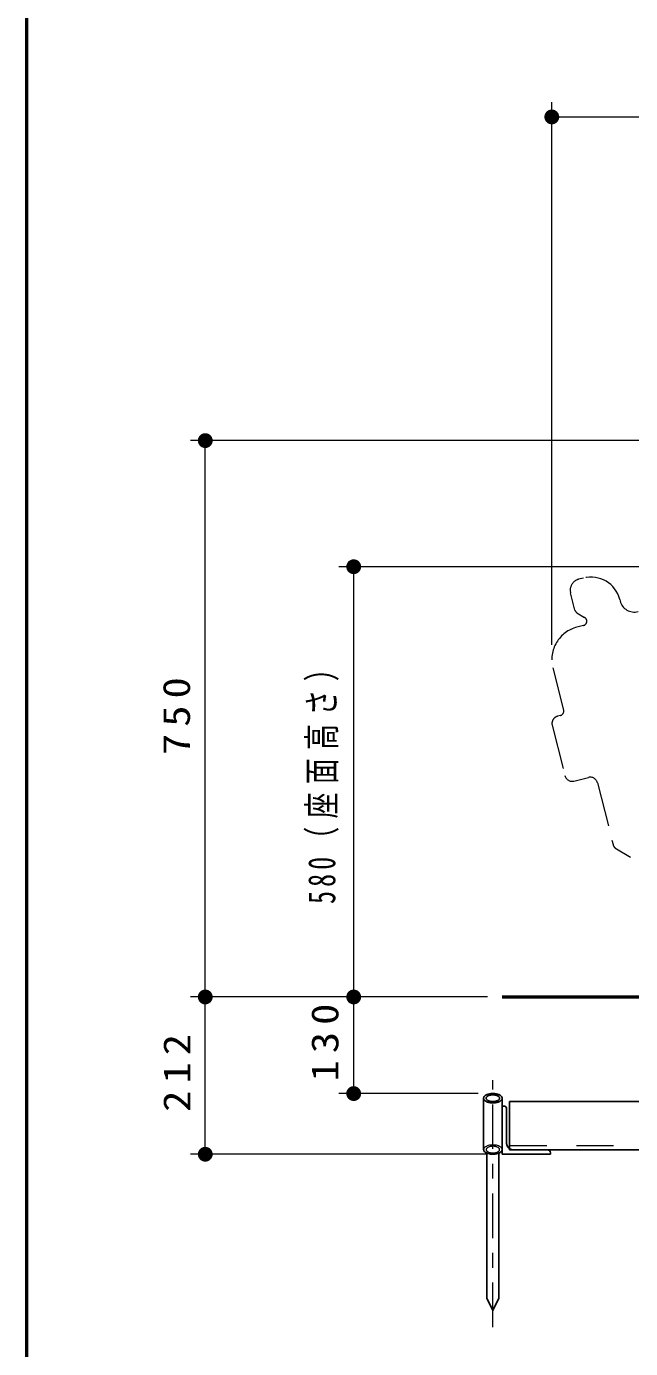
# Model space of a CAD drawing. Units: millimetres on the paper, scale 1:20. Extents: x -365 to 0, y 0 to 257.
# Drawn here: x -365 to -324.3, y 56 to 145.1 of the extents above; entities that cross this region are included whole.
import ezdxf

# ---------------------------------------------------------------- set-up
doc = ezdxf.new("R2010")
doc.units = ezdxf.units.MM
for name, pattern in [('USER1', [4.5, 2.5, -2]), ('USER2', [6, 3, -1, 1, -1]), ('USER3', [8, 3, -1, 1, -1, 1, -1])]:
    doc.linetypes.add(name, pattern=pattern)
doc.layers.add('LY_1', color=7, linetype='Continuous', lineweight=13)
doc.styles.add('ＭＳ ゴシック', font='')
doc.styles.get('ＭＳ ゴシック').set_extended_font_data('MS Gothic')

# ---------------------------------------------------------------- blocks, each defined once
blk = doc.blocks.new('filled_dot')
at = {"color": 0, "linetype": 'Continuous', "lineweight": -2, "const_width": 1.25}
blk.add_lwpolyline([(-0.625, 0, 1), (0.625, 0, 1)], format="xyb", close=True, dxfattribs=at)

msp = doc.modelspace()

# ---------------------------------------------------------------- linework, layer by layer
at = {"layer": 'LY_1', "lineweight": 50}
for p, q in [((-365, 257), (-365, 0)), ((-332.953, 79.665), (-307.078, 79.665))]:
    msp.add_line(p, q, dxfattribs=at)
at = {"layer": 'LY_1'}
for p, q in [((-329.61, 103.409), (-329.61, 139.98)), ((-329.61, 138.98), (-275.109, 138.98)), ((-300.23, 117.165), (-353.955, 117.165)), ((-352.955, 79.665), (-352.955, 117.165)), ((-316.203, 108.665), (-343.955, 108.665)), ((-342.955, 79.665), (-342.955, 108.665)), ((-333.953, 79.665), (-353.955, 79.665)), ((-333.953, 79.665), (-353.955, 79.665)), ((-352.955, 69.065), (-352.955, 79.665)), ((-333.953, 79.665), (-343.955, 79.665)), ((-334.003, 79.665), (-343.955, 79.665)), ((-342.955, 73.154), (-342.955, 79.665)), ((-334.578, 73.154), (-343.955, 73.154)), ((-333.953, 69.065), (-353.955, 69.065))]:
    msp.add_line(p, q, dxfattribs=at)
at = {"layer": 'LY_1', "linetype": 'USER3'}
for p, q in [((-327.466, 107.902), (-327.805, 107.816)), ((-328.052, 105.741), (-328.347, 106.904)), ((-325.035, 106.456), (-325.01, 106.359)), ((-327.915, 105.557), (-327.398, 105.249)), ((-327.478, 104.7), (-327.914, 104.59)), ((-329.541, 101.855), (-328.814, 98.996)), ((-329.031, 98.631), (-329.225, 98.582)), ((-329.587, 97.974), (-328.725, 94.582)), ((-328.117, 94.22), (-327.148, 94.466)), ((-326.54, 94.105), (-325.483, 89.944)), ((-324.306, 89.073), (-325.254, 89.638))]:
    msp.add_line(p, q, dxfattribs=at)
at = {"layer": 'LY_1', "linetype": 'USER2'}
msp.add_line((-333.578, 57.419), (-333.578, 74.054), dxfattribs=at)
at = {"layer": 'LY_1', "lineweight": 25}
for p, q in [((-334.203, 69.377), (-334.203, 72.841)), ((-332.953, 69.065), (-332.953, 72.841)), ((-332.953, 72.315), (-332.853, 72.315)), ((-277.953, 72.615), (-332.453, 72.615)), ((-332.453, 72.615), (-332.453, 69.365)), ((-332.653, 69.79), (-332.653, 72.115)), ((-333.978, 69.137), (-333.978, 59.359)), ((-333.178, 69.137), (-333.178, 59.359)), ((-332.953, 69.065), (-329.703, 69.065)), ((-332.453, 69.365), (-277.953, 69.365)), ((-329.703, 69.065), (-329.703, 69.165)), ((-333.578, 58.539), (-333.978, 59.359)), ((-333.578, 58.539), (-333.178, 59.359))]:
    msp.add_line(p, q, dxfattribs=at)
at = {"layer": 'LY_1', "linetype": 'USER1'}
msp.add_line((-332.453, 69.665), (-277.953, 69.665), dxfattribs=at)
at = {"layer": 'LY_1', "lineweight": 25}
for points in [[(-334.203, 72.841), (-334.201, 72.814), (-334.194, 72.787), (-334.182, 72.76), (-334.166, 72.734), (-334.145, 72.709), (-334.12, 72.685), (-334.09, 72.662), (-334.057, 72.64), (-334.02, 72.62), (-333.98, 72.602), (-333.937, 72.585), (-333.891, 72.571), (-333.842, 72.558), (-333.792, 72.548), (-333.74, 72.539), (-333.687, 72.534), (-333.633, 72.53), (-333.578, 72.529), (-333.524, 72.53), (-333.47, 72.534), (-333.416, 72.539), (-333.364, 72.548), (-333.314, 72.558), (-333.266, 72.571), (-333.22, 72.585), (-333.177, 72.602), (-333.136, 72.62), (-333.099, 72.64), (-333.066, 72.662), (-333.037, 72.685), (-333.012, 72.709), (-332.991, 72.734), (-332.975, 72.76), (-332.963, 72.787), (-332.956, 72.814), (-332.953, 72.841), (-332.956, 72.869), (-332.963, 72.896), (-332.975, 72.922), (-332.991, 72.948), (-333.012, 72.973), (-333.037, 72.998), (-333.066, 73.021), (-333.099, 73.042), (-333.136, 73.062), (-333.177, 73.081), (-333.22, 73.097), (-333.266, 73.112), (-333.314, 73.125), (-333.364, 73.135), (-333.416, 73.143), (-333.47, 73.149), (-333.524, 73.153), (-333.578, 73.154), (-333.633, 73.153), (-333.687, 73.149), (-333.74, 73.143), (-333.792, 73.135), (-333.842, 73.125), (-333.891, 73.112), (-333.937, 73.097), (-333.98, 73.081), (-334.02, 73.062), (-334.057, 73.042), (-334.09, 73.021), (-334.12, 72.998), (-334.145, 72.973), (-334.166, 72.948), (-334.182, 72.922), (-334.194, 72.896), (-334.201, 72.869)], [(-334.028, 72.841), (-334.027, 72.822), (-334.021, 72.802), (-334.013, 72.783), (-334.001, 72.764), (-333.986, 72.746), (-333.968, 72.729), (-333.947, 72.712), (-333.923, 72.697), (-333.896, 72.682), (-333.868, 72.669), (-333.836, 72.657), (-333.803, 72.646), (-333.768, 72.637), (-333.732, 72.63), (-333.695, 72.624), (-333.656, 72.62), (-333.617, 72.617), (-333.578, 72.616), (-333.539, 72.617), (-333.5, 72.62), (-333.462, 72.624), (-333.424, 72.63), (-333.388, 72.637), (-333.353, 72.646), (-333.32, 72.657), (-333.289, 72.669), (-333.26, 72.682), (-333.234, 72.697), (-333.21, 72.712), (-333.189, 72.729), (-333.17, 72.746), (-333.155, 72.764), (-333.144, 72.783), (-333.135, 72.802), (-333.13, 72.822), (-333.128, 72.841), (-333.13, 72.861), (-333.135, 72.88), (-333.144, 72.9), (-333.155, 72.918), (-333.17, 72.936), (-333.189, 72.954), (-333.21, 72.97), (-333.234, 72.986), (-333.26, 73), (-333.289, 73.014), (-333.32, 73.026), (-333.353, 73.036), (-333.388, 73.045), (-333.424, 73.053), (-333.462, 73.059), (-333.5, 73.063), (-333.539, 73.065), (-333.578, 73.066), (-333.617, 73.065), (-333.656, 73.063), (-333.695, 73.059), (-333.732, 73.053), (-333.768, 73.045), (-333.803, 73.036), (-333.836, 73.026), (-333.868, 73.014), (-333.896, 73), (-333.923, 72.986), (-333.947, 72.97), (-333.968, 72.954), (-333.986, 72.936), (-334.001, 72.918), (-334.013, 72.9), (-334.021, 72.88), (-334.027, 72.861)]]:
    msp.add_lwpolyline(points, close=True, dxfattribs=at)
at = {"layer": 'LY_1', "linetype": 'USER1'}
msp.add_lwpolyline([(-332.953, 69.377), (-332.959, 69.418), (-332.975, 69.458), (-333.001, 69.497), (-333.037, 69.533), (-333.082, 69.567), (-333.136, 69.598), (-333.198, 69.625), (-333.266, 69.648), (-333.339, 69.666), (-333.416, 69.679), (-333.497, 69.687), (-333.578, 69.69), (-333.66, 69.687), (-333.74, 69.679), (-333.817, 69.666), (-333.891, 69.648), (-333.959, 69.625), (-334.02, 69.598), (-334.074, 69.567), (-334.12, 69.533), (-334.156, 69.497), (-334.182, 69.458), (-334.198, 69.418), (-334.203, 69.377)], dxfattribs=at)
msp.add_lwpolyline([(-334.028, 69.377), (-334.027, 69.358), (-334.021, 69.338), (-334.013, 69.319), (-334.001, 69.3), (-333.986, 69.282), (-333.968, 69.265), (-333.947, 69.248), (-333.923, 69.233), (-333.896, 69.218), (-333.868, 69.205), (-333.836, 69.193), (-333.803, 69.182), (-333.768, 69.173), (-333.732, 69.166), (-333.695, 69.16), (-333.656, 69.156), (-333.617, 69.153), (-333.578, 69.152), (-333.539, 69.153), (-333.5, 69.156), (-333.462, 69.16), (-333.424, 69.166), (-333.388, 69.173), (-333.353, 69.182), (-333.32, 69.193), (-333.289, 69.205), (-333.26, 69.218), (-333.234, 69.233), (-333.21, 69.248), (-333.189, 69.265), (-333.17, 69.282), (-333.155, 69.3), (-333.144, 69.319), (-333.135, 69.338), (-333.13, 69.358), (-333.128, 69.377), (-333.13, 69.397), (-333.135, 69.416), (-333.144, 69.435), (-333.155, 69.454), (-333.17, 69.472), (-333.189, 69.49), (-333.21, 69.506), (-333.234, 69.522), (-333.26, 69.536), (-333.289, 69.55), (-333.32, 69.562), (-333.353, 69.572), (-333.388, 69.581), (-333.424, 69.589), (-333.462, 69.595), (-333.5, 69.599), (-333.539, 69.601), (-333.578, 69.602), (-333.617, 69.601), (-333.656, 69.599), (-333.695, 69.595), (-333.732, 69.589), (-333.768, 69.581), (-333.803, 69.572), (-333.836, 69.562), (-333.868, 69.55), (-333.896, 69.536), (-333.923, 69.522), (-333.947, 69.506), (-333.968, 69.49), (-333.986, 69.472), (-334.001, 69.454), (-334.013, 69.435), (-334.021, 69.416), (-334.027, 69.397)], close=True, dxfattribs=at)
at = {"layer": 'LY_1', "lineweight": 25}
msp.add_lwpolyline([(-334.203, 69.377), (-334.198, 69.336), (-334.182, 69.296), (-334.156, 69.258), (-334.12, 69.221), (-334.074, 69.187), (-334.02, 69.156), (-333.959, 69.129), (-333.891, 69.107), (-333.817, 69.089), (-333.74, 69.075), (-333.66, 69.067), (-333.578, 69.065), (-333.497, 69.067), (-333.416, 69.075), (-333.339, 69.089), (-333.266, 69.107), (-333.198, 69.129), (-333.136, 69.156), (-333.082, 69.187), (-333.037, 69.221), (-333.001, 69.258), (-332.975, 69.296), (-332.959, 69.336), (-332.953, 69.377)], dxfattribs=at)
at = {"layer": 'LY_1', "linetype": 'USER3'}
for centre, radius, start, end in [((-326.973, 105.963), 2, 14.25374, 104.25374), ((-327.62, 107.089), 0.75, 104.25374, 194.25374), ((-324.041, 106.605), 1, 194.25374, 284.25374), ((-327.761, 105.815), 0.3, 194.25374, 239.15461), ((-327.552, 104.991), 0.3, 284.25374, 59.15461), ((-327.36, 102.409), 2.25, 104.25374, 194.25374), ((-329.105, 98.922), 0.3, 284.25374, 14.25374), ((-329.102, 98.097), 0.5, 104.25374, 194.25374), ((-328.24, 94.705), 0.5, 194.25374, 284.25374), ((-327.025, 93.982), 0.5, 14.25374, 104.25374), ((-324.999, 90.067), 0.5, 194.25374, 239.25374)]:
    msp.add_arc(centre, radius, start, end, dxfattribs=at)
at = {"layer": 'LY_1', "lineweight": 25}
for centre, radius, start, end in [((-332.853, 72.115), 0.2, 0, 90), ((-332.228, 69.79), 0.425, 180, 270), ((-329.903, 69.165), 0.2, 0, 90)]:
    msp.add_arc(centre, radius, start, end, dxfattribs=at)

# ---------------------------------------------------------------- block references
at = {"layer": 'LY_1', "xscale": 0.4, "yscale": 0.4}
msp.add_blockref('filled_dot', (-329.61, 138.98), dxfattribs=at)
for p, rotation in [((-352.955, 117.165), 270), ((-342.955, 108.665), 270), ((-352.955, 79.665), 90), ((-352.955, 79.665), 270), ((-342.955, 79.665), 90), ((-342.955, 79.665), 270), ((-342.955, 73.154), 90), ((-352.955, 69.065), 90)]:
    msp.add_blockref('filled_dot', p, dxfattribs=dict(at, rotation=rotation))

# ---------------------------------------------------------------- texts
at = {"layer": 'LY_1', "char_height": 1.833, "attachment_point": 8, "rotation": 90, "style": 'ＭＳ ゴシック'}
for s, insert in [('\\T1.33;\\W1.15;750', (-353.955, 98.83)), ('\\T1.32;\\W0.7;580（座面高さ）', (-343.955, 94.592)), ('\\T1.33;\\W1.15;130', (-343.955, 76.83)), ('\\T1.33;\\W1.15;212', (-353.955, 74.781))]:
    msp.add_mtext(s, dxfattribs=dict(at, insert=insert))

doc.saveas('drawing.dxf')
